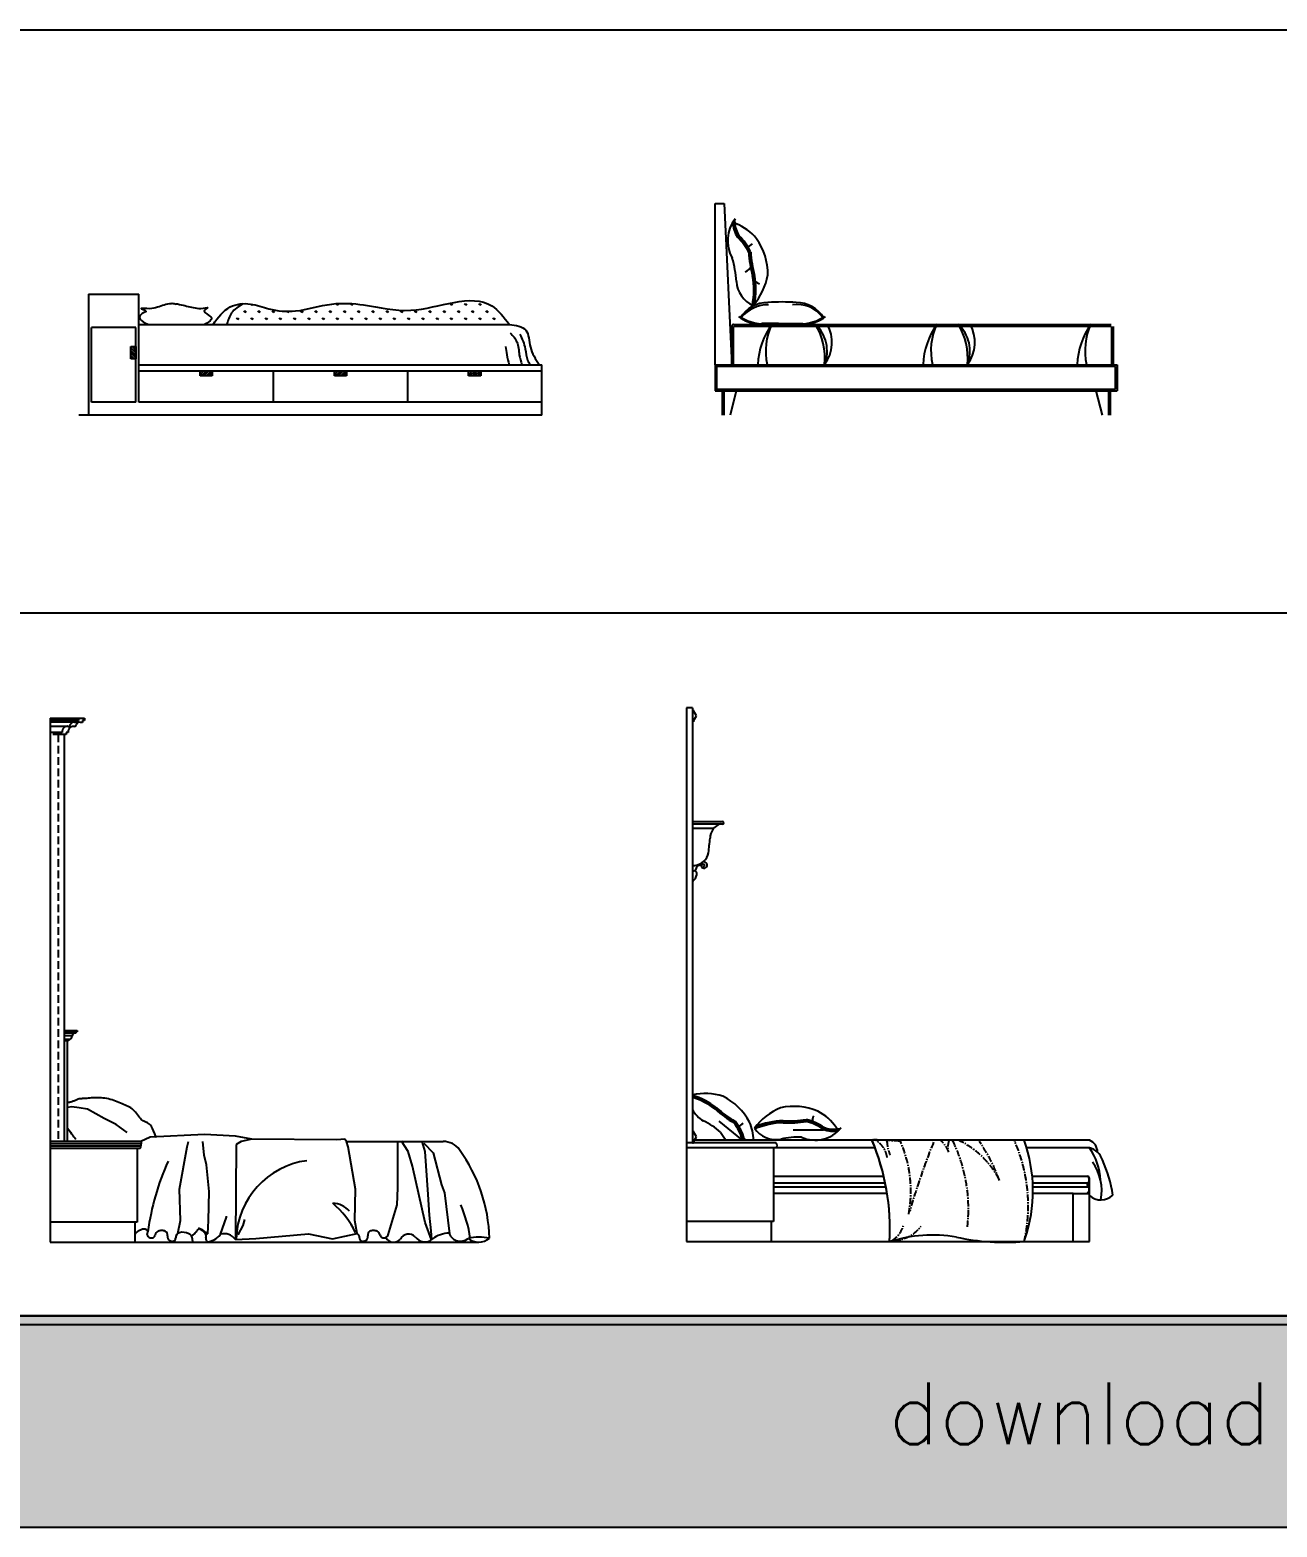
# Model space of a CAD drawing. Header units: millimetres. Extents: x 30176 to 68715, y 55479 to 72995.
# Drawn here: x 49905 to 56095, y 55479 to 62909 of the extents above; entities that cross this region are included whole.
import ezdxf

# ---------------------------------------------------------------- set-up
doc = ezdxf.new("R2010")
doc.units = ezdxf.units.MM
doc.linetypes.add('CENTER', pattern=[50.8, 31.75, -6.35, 6.35, -6.35])
doc.linetypes.add('DASHED2', pattern=[0.375, 0.25, -0.125])
doc.layers.add('www.cad-blocks.net', color=7, linetype='Continuous')
doc.styles.get("Standard").update_dxf_attribs({"font": 'arial.ttf'})

# ---------------------------------------------------------------- blocks, each defined once
blk = doc.blocks.new('A$C4F7D7156')
at = {"ltscale": 0.18}
for p, q in [((48.8, 600), (298.8, 600)), ((48.8, 600), (48.8, 0)), ((298.8, 65), (298.8, 600)), ((298.8, 450), (2137.8, 450)), ((283.8, 435), (63.8, 435)), ((63.8, 64.6), (63.8, 435)), ((283.8, 64.6), (283.8, 435)), ((258.8, 280.2), (258.8, 340.2)), ((258.8, 340.2), (283.8, 340.2)), ((283.8, 340.2), (283.8, 280.2)), ((283.8, 280.2), (258.8, 280.2)), ((298.8, 250), (2298.8, 250)), ((2298.8, 0), (2298.8, 250)), ((298.8, 220), (2298.8, 220)), ((602.1, 220), (662.1, 220)), ((602.1, 195), (602.1, 220)), ((662.1, 195), (602.1, 195)), ((662.1, 220), (662.1, 195)), ((965.4, 220), (965.4, 65)), ((1268.8, 220), (1328.8, 220)), ((1268.8, 195), (1268.8, 220)), ((1328.8, 195), (1268.8, 195)), ((1328.8, 220), (1328.8, 195)), ((1632.1, 220), (1632.1, 65)), ((1935.4, 220), (1995.4, 220)), ((1935.4, 195), (1935.4, 220)), ((1995.4, 195), (1935.4, 195)), ((1995.4, 220), (1995.4, 195)), ((283.8, 64.6), (63.8, 64.6)), ((2298.8, 65), (298.8, 65)), ((2298.8, 0), (0, 0))]:
    blk.add_line(p, q, dxfattribs=at)
at = {"linetype": 'Continuous', "ltscale": 0.18}
for p, q in [((860.7, 545), (854.3, 551.4)), ((860.7, 545), (860.7, 550.4)), ((860.7, 545), (865.2, 549.5)), ((1284.9, 545), (1278.3, 551.7)), ((1284.9, 545), (1284.9, 554.2)), ((1284.9, 545), (1291.6, 551.7)), ((1355.6, 545), (1349, 551.7)), ((1355.6, 545), (1355.6, 553.3)), ((1355.6, 545), (1362.3, 551.7)), ((1850.6, 545), (1844, 551.7)), ((1850.6, 545), (1850.6, 554.4)), ((1850.6, 545), (1857.2, 551.7)), ((1921.3, 545), (1914.7, 551.7)), ((1921.3, 545), (1921.3, 554.4)), ((1921.3, 545), (1927.9, 551.7)), ((1992, 545), (1985.4, 551.7)), ((1992, 545), (1992, 554.4)), ((1992, 545), (1998.7, 551.7)), ((789.9, 474.3), (783.3, 481)), ((789.9, 474.3), (789.9, 483.7)), ((789.9, 474.3), (796.6, 481)), ((825.3, 509.7), (818.7, 516.3)), ((825.3, 509.7), (825.3, 519.1)), ((825.3, 509.7), (831.9, 516.3)), ((860.7, 474.3), (854, 481)), ((860.7, 474.3), (860.7, 483.7)), ((860.7, 474.3), (867.3, 481)), ((896, 509.7), (889.4, 516.3)), ((896, 509.7), (896, 519.1)), ((896, 509.7), (902.6, 516.3)), ((931.4, 474.3), (924.7, 481)), ((931.4, 474.3), (931.4, 483.7)), ((931.4, 474.3), (938, 481)), ((966.7, 509.7), (960.1, 516.3)), ((966.7, 509.7), (966.7, 519.1)), ((966.7, 509.7), (973.4, 516.3)), ((1002.1, 474.3), (995.5, 481)), ((1002.1, 474.3), (1002.1, 483.7)), ((1002.1, 474.3), (1008.7, 481)), ((1037.4, 509.7), (1031.7, 515.4)), ((1037.4, 509.7), (1037.4, 515.3)), ((1037.4, 509.7), (1043.1, 515.3)), ((1072.8, 474.3), (1066.2, 481)), ((1072.8, 474.3), (1072.8, 483.7)), ((1072.8, 474.3), (1079.4, 481)), ((1108.1, 509.7), (1101.5, 516.3)), ((1108.1, 509.7), (1108.1, 519.1)), ((1108.1, 509.7), (1114.8, 516.3)), ((1143.5, 474.3), (1136.9, 481)), ((1143.5, 474.3), (1143.5, 483.7)), ((1143.5, 474.3), (1150.1, 481)), ((1178.9, 509.7), (1172.2, 516.3)), ((1178.9, 509.7), (1178.9, 519.1)), ((1178.9, 509.7), (1185.5, 516.3)), ((1214.2, 474.3), (1207.6, 481)), ((1214.2, 474.3), (1214.2, 483.7)), ((1214.2, 474.3), (1220.8, 481)), ((1249.6, 509.7), (1242.9, 516.3)), ((1249.6, 509.7), (1249.6, 519.1)), ((1249.6, 509.7), (1256.2, 516.3)), ((1284.9, 474.3), (1278.3, 481)), ((1284.9, 474.3), (1284.9, 483.7)), ((1284.9, 474.3), (1291.6, 481)), ((1320.3, 509.7), (1313.7, 516.3)), ((1320.3, 509.7), (1320.3, 519.1)), ((1320.3, 509.7), (1326.9, 516.3)), ((1355.6, 474.3), (1349, 481)), ((1355.6, 474.3), (1355.6, 483.7)), ((1355.6, 474.3), (1362.3, 481)), ((1391, 509.7), (1384.4, 516.3)), ((1391, 509.7), (1391, 519.1)), ((1391, 509.7), (1397.6, 516.3)), ((1426.3, 474.3), (1419.7, 481)), ((1426.3, 474.3), (1426.3, 483.7)), ((1426.3, 474.3), (1433, 481)), ((1461.7, 509.7), (1455.1, 516.3)), ((1461.7, 509.7), (1461.7, 519.1)), ((1461.7, 509.7), (1468.3, 516.3)), ((1497.1, 474.3), (1490.4, 481)), ((1497.1, 474.3), (1497.1, 483.7)), ((1497.1, 474.3), (1503.7, 481)), ((1532.4, 509.7), (1525.8, 516.3)), ((1532.4, 509.7), (1532.4, 519.1)), ((1532.4, 509.7), (1539, 516.3)), ((1567.8, 474.3), (1561.1, 481)), ((1567.8, 474.3), (1567.8, 483.7)), ((1567.8, 474.3), (1574.4, 481)), ((1603.1, 509.7), (1596.5, 516.3)), ((1603.1, 509.7), (1603.1, 519.1)), ((1603.1, 509.7), (1609.8, 516.3)), ((1638.5, 474.3), (1631.8, 481)), ((1638.5, 474.3), (1638.5, 483.7)), ((1638.5, 474.3), (1645.1, 481)), ((1673.8, 509.7), (1667.2, 516.3)), ((1673.8, 509.7), (1673.8, 519.1)), ((1673.8, 509.7), (1680.5, 516.3)), ((1709.2, 474.3), (1702.6, 481)), ((1709.2, 474.3), (1709.2, 483.7)), ((1709.2, 474.3), (1715.8, 481)), ((1744.5, 509.7), (1737.9, 516.3)), ((1744.5, 509.7), (1744.5, 519.1)), ((1744.5, 509.7), (1751.2, 516.3)), ((1779.9, 474.3), (1773.3, 481)), ((1779.9, 474.3), (1779.9, 483.7)), ((1779.9, 474.3), (1786.5, 481)), ((1815.3, 509.7), (1808.6, 516.3)), ((1815.3, 509.7), (1815.3, 519.1)), ((1815.3, 509.7), (1821.9, 516.3)), ((1850.6, 474.3), (1844, 481)), ((1850.6, 474.3), (1850.6, 483.7)), ((1850.6, 474.3), (1857.2, 481)), ((1886, 509.7), (1879.3, 516.3)), ((1886, 509.7), (1886, 519.1)), ((1886, 509.7), (1892.6, 516.3)), ((1921.3, 474.3), (1914.7, 481)), ((1921.3, 474.3), (1921.3, 483.7)), ((1921.3, 474.3), (1927.9, 481)), ((1956.7, 509.7), (1950, 516.3)), ((1956.7, 509.7), (1956.7, 519.1)), ((1956.7, 509.7), (1963.3, 516.3)), ((1992, 474.3), (1985.4, 481)), ((1992, 474.3), (1992, 483.7)), ((1992, 474.3), (1998.7, 481)), ((2027.4, 509.7), (2020.8, 516.3)), ((2027.4, 509.7), (2027.4, 519.1)), ((2027.4, 509.7), (2034, 516.3)), ((2062.7, 474.3), (2056.1, 481)), ((2062.7, 474.3), (2062.7, 483.7)), ((2062.7, 474.3), (2069.4, 481)), ((258.8, 333.7), (283.8, 308.7)), ((258.8, 321.3), (283.8, 296.3)), ((258.8, 308.9), (283.8, 283.9)), ((264.6, 340.2), (283.8, 321)), ((277, 340.2), (283.8, 333.4)), ((258.8, 296.5), (275.1, 280.2)), ((258.8, 284.2), (262.7, 280.2)), ((602.1, 213.2), (608.9, 220)), ((602.1, 200.8), (621.3, 220)), ((608.7, 195), (633.7, 220)), ((621, 195), (646, 220)), ((633.4, 195), (658.4, 220)), ((645.8, 195), (662.1, 211.3)), ((658.2, 195), (662.1, 198.9)), ((1268.8, 213.2), (1275.6, 220)), ((1268.8, 200.8), (1288, 220)), ((1275.3, 195), (1300.3, 220)), ((1287.7, 195), (1312.7, 220)), ((1300.1, 195), (1325.1, 220)), ((1312.5, 195), (1328.8, 211.3)), ((1324.8, 195), (1328.8, 198.9)), ((1935.4, 213.2), (1942.3, 220)), ((1935.4, 200.8), (1954.6, 220)), ((1942, 195), (1967, 220)), ((1954.4, 195), (1979.4, 220)), ((1966.8, 195), (1991.8, 220)), ((1979.1, 195), (1995.4, 211.3)), ((1991.5, 195), (1995.4, 198.9))]:
    blk.add_line(p, q, dxfattribs=at)
at = {"ltscale": 0.18}
for points in [[(666.9, 450), (752.1, 537.2), (852.8, 551.6), (944, 527.6), (1075.5, 517), (1255.8, 551.6), (1414.1, 546.8), (1649, 520.6), (2050.5, 542.1), (2137.8, 450)], [(814.7, 553.2), (758.9, 507.3), (734.4, 449.9)], [(2137.8, 450), (2219.1, 421.6), (2241.9, 337.7), (2285, 251.6)], [(2142, 408.3), (2174.7, 363.5), (2186.8, 299.8), (2198.8, 250)], [(2190.2, 401.4), (2216.1, 329.1), (2228.1, 272.3), (2241.9, 250)]]:
    blk.add_spline(points, degree=3, dxfattribs=at)
for points, knots in [([(479.4, 550.1), (472.4, 553.6), (441.9, 554.4), (400.7, 536.6), (352.6, 525.6), (287.4, 533.5), (356.4, 513.9), (294.1, 505.3), (299.6, 468.3), (347.3, 450.3)], [102.124643, 102.124643, 102.124643, 102.124643, 123.618088, 195.745931, 235.733347, 281.511984, 330.194844, 388.224109, 443.285721, 443.285721, 443.285721, 443.285721]), ([(479.4, 550.1), (486.4, 553.6), (516.9, 544.9), (558.1, 536.6), (606.2, 525.6), (656.9, 539.9), (602.3, 513.9), (668.9, 489.4), (659.2, 468.3), (624.4, 450.3)], [102.124643, 102.124643, 102.124643, 102.124643, 123.618088, 195.745931, 235.733347, 281.511984, 330.194844, 388.224109, 443.285721, 443.285721, 443.285721, 443.285721]), ([(2118.7, 340.9), (2121.1, 327.5), (2123.3, 295.8), (2131.7, 266.4), (2136.3, 250)], [79.462789, 79.462789, 79.462789, 79.462789, 120.305645, 171.572061, 171.572061, 171.572061, 171.572061])]:
    blk.add_open_spline(points, degree=3, knots=knots, dxfattribs=at)
blk = doc.blocks.new('A$C1C6706F6')
for p, q in [((0, 1050.2), (46.1, 1050.2)), ((0, 250.2), (0, 1050.2)), ((46.1, 1050.2), (82.6, 250.2)), ((92.3, 450.2), (1966.1, 450.2)), ((398.2, 453.1), (231.6, 455.8)), ((266.9, 453.1), (433.5, 455.8)), ((82.3, 440.2), (82.3, 250.2)), ((90.3, 440.2), (90.3, 250.2)), ((92.3, 442.2), (1966.1, 442.2)), ((1968.1, 440.2), (1968.1, 250.2)), ((1976.1, 440.2), (1976.1, 250.2)), ((0, 250.2), (1996.1, 250.2)), ((0, 250.2), (0, 120.2)), ((1988.1, 242.2), (8, 242.2)), ((8, 242.2), (8, 128.2)), ((1988.1, 128.2), (1988.1, 242.2)), ((1996.1, 250.2), (1996.1, 120.2)), ((0, 120.2), (1996.1, 120.2)), ((8, 128.2), (1988.1, 128.2)), ((35.2, 120.2), (35.2, 0.2)), ((43.2, 120.2), (43.2, 0.2)), ((105.2, 120.2), (75.2, 0.2)), ((1890.9, 120.2), (1920.9, 0.2)), ((1952.9, 120.2), (1952.9, 0.2)), ((1960.9, 120.2), (1960.9, 0.2))]:
    blk.add_line(p, q)
at = {"linetype": 'Continuous'}
for centre, radius, start, end in [((236.2, 865.8), 173.9, 141.58647, 209.81966), ((110.9, 963.6), 15, 136.7388, 251.67808), ((224.3, 960.3), 136.3, 181.38911, 214.41966), ((224.3, 960.3), 131.3, 178.12368, 214.41966), ((224.3, 960.3), 126.3, 182.02832, 214.41966), ((8.5, 711), 257.6, 39.78433, 68.19355), ((-60.7, 698), 253, 25.53279, 46.8119), ((-60.7, 698), 258, 25.53279, 46.8119), ((-60.7, 698), 263, 25.53279, 46.8119), ((160.4, 870.1), 31.7, 261.25379, 322.63769), ((-55.3, 695.5), 317.9, 0.0562, 34.54781), ((-502.7, 609.8), 612, 5.03822, 16.08972), ((765.3, 846), 599.3, 183.55187, 194.91506), ((765.3, 846), 594.3, 183.55187, 194.91506), ((765.3, 846), 589.3, 183.55187, 194.91506), ((134, 760.1), 50.5, 287.13486, 336.8888), ((-211, 621.7), 403.3, 349.21698, 10.06253), ((-60.6, 757.5), 329, 319.59105, 349.20297), ((-211, 621.7), 408.3, 349.05935, 10.06253), ((241, 712.5), 63.8, 223.33574, 251.5531), ((-211, 621.7), 413.3, 350.30723, 10.06253), ((240.8, 668.1), 134, 181.98799, 247.64807)]:
    blk.add_arc(centre, radius, start, end, dxfattribs=at)
for centre, radius, start, end in [((262.4, 397.1), 161.9, 90.05545, 147.90915), ((265.3, 371.4), 176.3, 89.84587, 140.00598), ((332.6, -345), 906.7, 85.54786, 94.45214), ((406, 388.2), 161.1, 36.8547, 97.73593), ((402.8, 397.1), 161.9, 32.09085, 89.94455), ((92.3, 440.2), 10, 90, 180), ((233.6, 640.1), 190.8, 231.93836, 265.27177), ((246.6, 675.9), 223.7, 238.67242, 275.2203), ((585.5, 235.2), 373.2, 144.59504, 177.51191), ((560.7, 319.3), 309.1, 154.69911, 192.69043), ((418.6, 675.9), 223.7, 264.7797, 301.32758), ((431.5, 640.1), 190.8, 274.72823, 308.06164), ((375.1, 317.6), 181.2, 338.57154, 47.61171), ((226.6, 283), 318.7, 354.29982, 31.88343), ((395.8, 361.6), 184.5, 323.31439, 29.10063), ((1405.5, 235.2), 373.2, 144.59504, 177.51191), ((1380.8, 319.3), 309.1, 154.69911, 192.69043), ((1084.3, 317.6), 181.2, 338.57154, 47.61171), ((935.9, 283), 318.7, 354.29982, 31.88343), ((1105, 361.6), 184.5, 323.31439, 29.10063), ((2170.1, 235.2), 373.2, 144.59504, 177.51191), ((2145.4, 319.3), 309.1, 154.69911, 192.69043)]:
    blk.add_arc(centre, radius, start, end)
at = {"linetype": 'Continuous', "flags": 9}
for tag in ['YSIZE', 'XSIZE']:
    blk.add_attdef(tag, (35.2, 0.2), '', height=0.5, dxfattribs=at)
blk = doc.blocks.new('A$C09710878')
for p, q in [((0, 2600.5), (0, 0.5)), ((130, 2590.5), (0, 2590.5)), ((115.9, 2581), (0, 2581)), ((90, 2560.5), (0, 2560.5)), ((50, 2530.5), (0, 2530.5)), ((30, 2600.5), (170, 2600.5)), ((90, 2530.5), (80, 2530.5)), ((80, 2530.5), (80, 2520.5)), ((90, 2540.5), (90, 2530.5)), ((160, 2580.5), (150, 2580.5)), ((170, 2590.5), (160, 2590.5)), ((160, 2590.5), (160, 2580.5)), ((170, 2600.5), (170, 2590.5)), ((80, 2520.5), (30, 2520.5)), ((70, 2520.5), (70, 500.5)), ((70, 1050.5), (133.7, 1050.5)), ((127.4, 1044.2), (70, 1044.2)), ((133.7, 1044.2), (127.4, 1044.2)), ((127.4, 1044.2), (127.4, 1038)), ((133.7, 1050.5), (133.7, 1044.2)), ((125.8, 1038), (70, 1038)), ((108.5, 1024.2), (70, 1024.2)), ((91.2, 1006.7), (70, 1006.7)), ((91.2, 1000.5), (70, 1000.5)), ((85, 1000.5), (85, 500.5)), ((97.5, 1006.7), (91.2, 1006.7)), ((91.2, 1006.7), (91.2, 1000.5)), ((127.4, 1038), (125.8, 1038)), ((87.4, 693.2), (83.6, 693.1)), ((107.4, 672.2), (85.3, 669.2)), ((91.2, 693.6), (87.4, 693.2)), ((95.1, 694.2), (91.2, 693.6)), ((99, 694.9), (95.1, 694.2)), ((102.9, 695.9), (99, 694.9)), ((106.8, 697), (102.9, 695.9)), ((110.7, 698.3), (106.8, 697)), ((144.4, 667.7), (107.4, 672.2)), ((114.5, 699.7), (110.7, 698.3)), ((118.2, 701.2), (114.5, 699.7)), ((121.8, 702.9), (118.2, 701.2)), ((125.3, 704.5), (121.8, 702.9)), ((128.7, 706.1), (125.3, 704.5)), ((131.9, 707.6), (128.7, 706.1)), ((134.9, 709), (131.9, 707.6)), ((137.8, 710.2), (134.9, 709)), ((140.5, 711.1), (137.8, 710.2)), ((143, 711.8), (140.5, 711.1)), ((145.5, 712.2), (143, 711.8)), ((148, 712.5), (145.5, 712.2)), ((150.6, 712.6), (148, 712.5)), ((153.6, 712.7), (150.6, 712.6)), ((156.9, 712.7), (153.6, 712.7)), ((160.7, 712.8), (156.9, 712.7)), ((165.1, 713), (160.7, 712.8)), ((170.2, 713.4), (165.1, 713)), ((175.9, 713.9), (170.2, 713.4)), ((182.3, 714.4), (175.9, 713.9)), ((189.2, 715), (182.3, 714.4)), ((196.5, 715.6), (189.2, 715)), ((204.1, 716.2), (196.5, 715.6)), ((212.1, 716.7), (204.1, 716.2)), ((220.3, 717.1), (212.1, 716.7)), ((228.7, 717.3), (220.3, 717.1)), ((237.2, 717.3), (228.7, 717.3)), ((245.8, 717.1), (237.2, 717.3)), ((254.4, 716.7), (245.8, 717.1)), ((263.2, 715.9), (254.4, 716.7)), ((271.9, 714.8), (263.2, 715.9)), ((280.7, 713.3), (271.9, 714.8)), ((289.5, 711.4), (280.7, 713.3)), ((298.2, 709.1), (289.5, 711.4)), ((306.9, 706.4), (298.2, 709.1)), ((315.5, 703.4), (306.9, 706.4)), ((324, 700.1), (315.5, 703.4)), ((332.3, 696.8), (324, 700.1)), ((340.6, 693.4), (332.3, 696.8)), ((348.7, 690), (340.6, 693.4)), ((356.6, 686.7), (348.7, 690)), ((364.3, 683.5), (356.6, 686.7)), ((371.9, 680.4), (364.3, 683.5)), ((379.2, 677.3), (371.9, 680.4)), ((386.3, 674), (379.2, 677.3)), ((393.1, 670.5), (386.3, 674)), ((399.8, 666.5), (393.1, 670.5)), ((184.4, 660.3), (144.4, 667.7)), ((267.2, 614.5), (184.4, 660.3)), ((327.9, 585), (267.2, 614.5)), ((406.2, 662.1), (399.8, 666.5)), ((412.3, 657), (406.2, 662.1)), ((418.1, 651.3), (412.3, 657)), ((423.7, 645.1), (418.1, 651.3)), ((429.1, 638.6), (423.7, 645.1)), ((434.2, 632), (429.1, 638.6)), ((439, 625.6), (434.2, 632)), ((443.7, 619.6), (439, 625.6)), ((448.1, 614.1), (443.7, 619.6)), ((452.4, 609.5), (448.1, 614.1)), ((456.4, 605.9), (452.4, 609.5)), ((460.3, 603), (456.4, 605.9)), ((464.2, 600.8), (460.3, 603)), ((468, 599.1), (464.2, 600.8)), ((471.7, 597.6), (468, 599.1)), ((475.6, 596.1), (471.7, 597.6)), ((479.6, 594.4), (475.6, 596.1)), ((84.9, 568), (93.7, 555.7)), ((93.7, 555.7), (100.6, 546.3)), ((100.6, 546.3), (105.9, 539)), ((105.9, 539), (110.1, 533.2)), ((110.1, 533.2), (113.9, 528.2)), ((113.9, 528.2), (117.6, 523.3)), ((117.6, 523.3), (121.8, 517.9)), ((381.3, 544.7), (327.9, 585)), ((495.7, 521.8), (450, 500.5)), ((483.7, 592.3), (479.6, 594.4)), ((488, 589.7), (483.7, 592.3)), ((492.6, 586), (488, 589.7)), ((497.4, 581), (492.6, 586)), ((766.6, 534.5), (495.7, 521.8)), ((502.4, 574.2), (497.4, 581)), ((507.8, 565.1), (502.4, 574.2)), ((513.4, 553.5), (507.8, 565.1)), ((519.3, 538.8), (513.4, 553.5)), ((525.6, 520.7), (519.3, 538.8)), ((919.2, 526), (766.6, 534.5)), ((1001, 512.1), (919.2, 526)), ((450, 500.5), (0, 500.5)), ((450, 488.5), (0, 488.5)), ((448.7, 477.5), (0, 477.5)), ((446.9, 465.5), (0, 465.5)), ((121.8, 517.9), (127, 511.4)), ((431.9, 465.5), (431.9, 100.5)), ((642.6, 263.3), (679.4, 472.9)), ((679.4, 472.9), (687.3, 500.5)), ((764.1, 432.4), (757.6, 500.5)), ((923, 485), (919.8, 13.9)), ((947.7, 499.8), (923, 485)), ((1001, 512.1), (947.7, 499.8)), ((1422.2, 508), (1001, 512.1)), ((1463.2, 511.6), (1422.2, 508)), ((1471.1, 500.5), (1463.2, 511.6)), ((1471.1, 500.5), (1951, 500.5)), ((1479, 472.9), (1471.1, 500.5)), ((1515.8, 263.3), (1479, 472.9)), ((1725.7, 369.9), (1725.7, 500.5)), ((1776.6, 450.8), (1743.5, 502.3)), ((1798.7, 377.3), (1776.6, 450.8)), ((1861.3, 450.8), (1846, 500.5)), ((1853.9, 491.3), (1901.8, 443.5)), ((1876, 237.5), (1861.3, 450.8)), ((775.1, 384.6), (764.1, 432.4)), ((789.8, 252.2), (775.1, 384.6)), ((1861.3, 97.8), (1798.7, 377.3)), ((1901.8, 443.5), (1942.3, 285.3)), ((1725.7, 270.6), (1725.7, 369.9)), ((646.3, 108.8), (642.6, 263.3)), ((786.1, 108.8), (789.8, 252.2)), ((1512.2, 108.8), (1515.8, 263.3)), ((1722, 186), (1725.7, 270.6)), ((1883.4, 134.6), (1876, 237.5)), ((1942.3, 285.3), (1957, 244.9)), ((1957, 244.9), (1981.3, 42.2)), ((1677.5, 36.3), (1722, 186)), ((431.9, 100.5), (0, 100.5)), ((419.9, 100.5), (419.9, 0.5)), ((634, 43.7), (646.3, 108.8)), ((782.5, 42.6), (786.1, 108.8)), ((844.9, 39.6), (874.4, 124.2)), ((874.4, 124.2), (875.1, 130)), ((956.4, 83.1), (931.8, 36.9)), ((964.4, 113.4), (956.4, 83.1)), ((1524.4, 43.7), (1512.2, 108.8)), ((1892.4, 12.1), (1861.3, 97.8)), ((1890.7, 57.3), (1883.4, 134.6)), ((0, 0.5), (2127.5, 0.5)), ((734.6, 72), (782.5, 42.6)), ((919.8, 13.9), (1021.5, 19.4)), ((1021.5, 19.4), (1282.6, 41.6)), ((1282.6, 41.6), (1401.6, 17.8)), ((1401.6, 17.8), (1524.4, 43.7)), ((1894.7, 13.8), (1890.7, 57.3))]:
    blk.add_line(p, q)
at = {"linetype": 'DASHED2', "ltscale": 150}
for p, q in [((0, 2600.5), (140, 2600.5)), ((60, 2530.5), (50, 2530.5)), ((50, 2530.5), (50, 2520.5)), ((60, 2540.5), (60, 2530.5)), ((130, 2580.5), (120, 2580.5)), ((140, 2590.5), (130, 2590.5)), ((130, 2590.5), (130, 2580.5)), ((140, 2600.5), (140, 2590.5)), ((50, 2520.5), (0, 2520.5)), ((40, 2520.5), (40, 500.5))]:
    blk.add_line(p, q, dxfattribs=at)
for centre, radius, start, end in [((86, 2534), 26.8, 81.4808, 165.89933), ((90, 2570.5), 10, 270, 0), ((115.9, 2563.8), 17.2, 76.10851, 157.02159)]:
    blk.add_arc(centre, radius, start, end, dxfattribs=at)
for centre, radius, start, end in [((116, 2534), 26.8, 81.4808, 165.89933), ((120, 2570.5), 10, 270, 0), ((145.9, 2563.8), 17.2, 76.10851, 157.02159), ((90, 1023.7), 18.5, 293.7928, 1.50079), ((125, 1021.3), 16.8, 87.42116, 169.92904), ((435.7, 473.3), 13.6, 324.97742, 17.95445), ((443.2, 483.7), 8.28, 310.99411, 35.0512), ((447.3, 494.5), 6.6, 294.61118, 65.38882), ((1951, 400.5), 100, 35.83195, 90), ((1396.7, 0.2), 783.8, 1.45705, 35.83195), ((1735.3, -117.1), 1261.8, 155.69024, 172.29016), ((1327.7, 3.6), 404.9, 97.57237, 178.02017), ((1125.8, -139.2), 432.6, 25.56932, 50.29378), ((1400.1, 81.1), 112.5, 40.70885, 88.9264), ((1449, -72.7), 642.9, 8.37443, 23.73381), ((259.9, 249), 261.9, 307.63119, 310.56693), ((478.1, -13.1), 79.2, 115.93806, 127.15402), ((517.4, -93.9), 169, 111.78143, 115.93806), ((474.5, 13.6), 53.3, 104.37799, 111.78143), ((466.1, 46.3), 19.5, 71.58245, 104.37799), ((464.6, 41.9), 24.2, 42.22901, 71.58245), ((490.7, 39.5), 10.2, 140.3102, 217.27929), ((475.7, 51.9), 9.23, 320.3102, 42.22901), ((513.6, 57), 39, 217.27929, 233.1579), ((500.7, 39.8), 17.5, 233.1579, 256.94088), ((500.6, 39.4), 17.2, 256.94088, 270), ((500.6, 74), 51.8, 270, 277.51528), ((505.3, 38.6), 16, 277.51528, 349.78267), ((546.4, 31.2), 25.7, 114.29273, 169.78267), ((554.4, 13.4), 45.2, 90, 114.29273), ((554.4, 20.7), 37.9, 63.42724, 90), ((562.2, 36.4), 20.3, 346.09021, 63.42724), ((601.7, 26.6), 20.3, 166.09021, 243.58133), ((609.7, 42.8), 38.3, 243.58133, 251.5824), ((612.4, 50.9), 46.9, 251.5824, 258.81111), ((606.5, 21.1), 16.5, 258.81111, 1.75785), ((648.9, 22.4), 25.9, 104.59371, 181.75785), ((658.8, -15.6), 65.2, 63.45814, 104.59371), ((673, 12.8), 33.4, 4.66977, 63.45814), ((674.1, 83.9), 58.7, 296.89415, 314.45228), ((713.3, 7.3), 7.4, 170.64836, 198.63453), ((677.4, 13.2), 29, 350.64836, 4.66977), ((711.6, 6.7), 5.58, 198.63453, 218.42959), ((207.6, 559.5), 724.9, 314.45228, 314.97091), ((575.9, 190.8), 203.8, 314.97091, 315.94905), ((696.8, 73.9), 35.6, 315.94905, 329.81727), ((762.4, 35.7), 40.4, 136.79901, 149.81727), ((740.9, 55.9), 10.9, 81.87802, 136.79901), ((738.1, 36.1), 30.8, 50.07733, 81.87802), ((735.6, 33.1), 34.7, 33.71681, 50.07733), ((690, 2.7), 89.5, 23.5428, 33.71681), ((747.6, 27.8), 26.6, 343.69737, 23.5428), ((788.5, 15.9), 15.9, 163.69737, 216.05798), ((783.9, 12.5), 10.2, 216.05798, 282.98191), ((759.3, 118.9), 119.4, 282.98191, 301.5385), ((783.2, 80.1), 73.8, 301.5385, 318.3377), ((782.8, 80.4), 74.3, 318.3377, 326.7067), ((863.8, -27), 69.2, 36.67542, 105.79154), ((957.7, 57), 57.3, 227.99499, 228.65775), ((1509.5, 22.4), 25.9, 358.24215, 61.16814), ((1551.9, 21.1), 16.5, 178.24215, 281.18889), ((1546, 50.9), 46.9, 281.18889, 288.4176), ((1548.7, 42.8), 38.3, 288.4176, 296.41867), ((1556.8, 26.6), 20.3, 296.41867, 13.90979), ((1596.2, 36.4), 20.3, 116.57276, 193.90979), ((1604, 20.7), 37.9, 90, 116.57276), ((1604, 13.4), 45.2, 65.70727, 90), ((1612, 31.2), 25.7, 10.21733, 65.70727), ((1653.1, 38.6), 16, 190.21733, 262.48472), ((1657.8, 74), 51.8, 262.48472, 270), ((1657.8, 39.4), 17.2, 270, 283.05912), ((1657.7, 39.8), 17.5, 283.05912, 306.8421), ((1704.6, 43.4), 43.5, 208.05971, 320.53056), ((1644.8, 57), 39, 306.8421, 322.72071), ((1667.7, 39.5), 10.2, 322.72071, 344.91412), ((1779.5, -6.4), 46.9, 46.72075, 151.78128), ((1859.7, 59.2), 57.3, 213.23769, 312.00501), ((1983.6, -94.9), 140.5, 91.35454, 127.50961), ((2036.9, 65.4), 60.1, 201.78863, 308.33048), ((2130.9, -194.2), 219.9, 77.05541, 104.94727), ((2126, 84.9), 84.4, 232.07783, 309.92484)]:
    blk.add_arc(centre, radius, start, end)
blk = doc.blocks.new('A$C65477126')
for p, q in [((0, 2653.3), (0, 3.3)), ((30, 2653.3), (0, 2653.3)), ((30, 2653.3), (30, 493.3)), ((30, 2643.3), (35, 2643.3)), ((35, 2638.3), (35, 2643.3)), ((50, 2613.3), (35, 2638.3)), ((35, 2588.3), (50, 2613.3)), ((30, 2583.3), (35, 2583.3)), ((35, 2588.3), (35, 2583.3)), ((30, 2088.5), (178.5, 2088.5)), ((30, 2076.6), (178.5, 2076.6)), ((30, 2054.8), (135.8, 2054.8)), ((30, 1870.6), (42.4, 1870.6)), ((160.6, 600.8), (276.2, 506.2)), ((30, 553.3), (35, 553.3)), ((35, 548.3), (35, 553.3)), ((50, 523.3), (35, 548.3)), ((35, 498.3), (50, 523.3)), ((530.1, 558.3), (679.6, 557.6)), ((445.9, 493.3), (0, 493.3)), ((445.9, 468.3), (0, 468.3)), ((30, 493.3), (35, 493.3)), ((35, 498.3), (35, 493.3)), ((2000, 507.2), (40.3, 507.2)), ((431.9, 468.3), (431.9, 103.3)), ((936.8, 468.3), (445.9, 468.3)), ((2000, 468.3), (1688.8, 468.3)), ((431.9, 327.7), (979.4, 327.7)), ((1716.5, 327.7), (1990, 327.7)), ((2000, 232), (2000, 317.7)), ((431.9, 295.2), (986.6, 295.2)), ((431.9, 275.2), (990.5, 275.2)), ((996.1, 242.7), (431.9, 242.7)), ((1719, 295.2), (1993.5, 295.2)), ((1719.8, 275.2), (1993.5, 275.2)), ((1920, 242.7), (1719.9, 242.7)), ((1920, 242.7), (2000, 242.7)), ((1920, 3.3), (1920, 242.7)), ((2000, 3.3), (2000, 232)), ((431.9, 103.3), (0, 103.3)), ((419.9, 103.3), (419.9, 3.3)), ((0, 3.3), (2000, 3.3))]:
    blk.add_line(p, q)
for centre, radius, start, end in [((176.4, 2079.1), 9.61, 24.50432, 77.54832), ((181, 2080.7), 4.81, 238.76285, 29.55228), ((191.7, 2005.7), 74.5, 107.68983, 180.51635), ((30.3, 1951), 81.3, 278.5694, 347.53332), ((-17866.6, 3874.9), 18080.8, 353.83599, 354.06387), ((79.3, 1838), 37, 92.02064, 168.01241), ((82.9, 1867.2), 9.09, 48.51796, 225.67646), ((87.3, 1872.6), 16, 227.9855, 20.80662), ((86.7, 1870.6), 17.3, 26.29593, 113.11452), ((86.8, 1870.5), 4.11, 219.77461, 59.705), ((30, 1871), 28.6, 270, 297.41374), ((26.4, 1809.6), 16.3, 282.772, 316.21779), ((7.5, 1829.3), 43.7, 314.62926, 6.29389), ((-6.8, 1803.6), 65.3, 27.87691, 40.06692), ((91.2, 415), 323, 73.88285, 100.92573), ((-94.5, 343.6), 405.7, 53.02329, 72.13685), ((-94.5, 343.6), 400.8, 53.02329, 71.91056), ((-94.5, 343.6), 395.9, 53.02329, 71.67836), ((39.3, 447.1), 312.1, 28.53802, 63.02963), ((532.7, 362.5), 312.1, 67.54972, 102.04133), ((147, 718.5), 131.6, 207.22125, 241.09784), ((-101.4, 230.1), 416.6, 49.48612, 63.66098), ((535.8, 1098.6), 588.4, 228.17077, 239.53396), ((535.8, 1098.6), 583.5, 228.17077, 239.53396), ((535.8, 1098.6), 578.6, 228.17077, 239.53396), ((39.1, 441.3), 253.3, 16.27393, 37.55304), ((39.1, 441.3), 258.2, 16.27393, 37.55304), ((81.2, 496.1), 252.9, 2.50594, 23.3015), ((593.3, 370.2), 323, 112.89455, 142.50647), ((493.9, 197.9), 400.8, 92.03499, 113.03818), ((493.9, 197.9), 405.7, 92.03499, 111.7903), ((508.3, 1181.3), 588.4, 267.18247, 278.54566), ((508.3, 1181.3), 583.5, 267.18247, 278.54566), ((508.3, 1181.3), 578.6, 267.18247, 278.54566), ((536.2, 357.9), 248.4, 55.28563, 76.56474), ((536.2, 357.9), 253.3, 55.28563, 76.56474), ((536.2, 357.9), 258.2, 55.28563, 76.56474), ((655.9, 605.5), 31.1, 139.45984, 200.84374), ((534.4, 427), 252.9, 33.90398, 62.3132), ((317.4, 621.8), 166.1, 206.85972, 223.6227), ((39.1, 441.3), 248.4, 16.27393, 37.55304), ((288, 558.3), 31.1, 100.44814, 161.83204), ((445.5, 641.2), 131.6, 214.44946, 280.10954), ((493.9, 197.9), 395.9, 92.03499, 112.88055), ((560, 105.3), 416.6, 88.49782, 102.67268), ((638.8, 673.3), 166.1, 245.87142, 321.03246), ((729.4, 685.4), 133.9, 247.67787, 280.70842), ((729.4, 685.4), 129, 247.67787, 283.97385), ((729.4, 685.4), 124.1, 247.67787, 280.06921), ((755.8, 577.2), 14.7, 210.41945, 325.35873), ((395.4, 574.2), 133.9, 208.66617, 210.02502), ((395.4, 574.2), 129, 208.66617, 211.29375), ((395.4, 574.2), 124.1, 208.66617, 212.68235), ((429, 480.8), 21, 323.36963, 36.63037), ((-148, 62.9), 1158.1, 357.05131, 22.67653), ((-148, 60.7), 1158.1, 357.05131, 22.67653), ((984.6, 256.5), 735.4, 340.86875, 19.93272), ((1979, 449), 61.1, 357.76474, 69.92733), ((1975.8, 375.7), 95.8, 20.28642, 75.33656), ((1756.7, 294.3), 299.2, 2.73083, 35.57624), ((1816.4, 255.3), 244.9, 349.38993, 35.69089), ((1360.3, 107.2), 767.1, 9.53561, 23.15798), ((1979, 310.1), 20.8, 314.23838, 57.98346), ((1990, 317.7), 10, 0, 90), ((1978.6, 260.7), 20.8, 302.01654, 45.76162), ((2005.1, 285.2), 15.3, 139.14024, 218.72844), ((2057.2, 296.2), 86, 228.33782, 313.9124), ((1221.2, -677.2), 712.9, 80.43295, 107.34327), ((1586.8, 1191.8), 1191.9, 258.03639, 274.32354)]:
    blk.add_arc(centre, radius, start, end)
at = {"linetype": 'CENTER'}
for centre, radius, start, end in [((-1662, -49426.6), 50002.7, 86.87736, 87.03942), ((880, 404.1), 117.7, 8.54918, 59.41671), ((1188.4, 510.5), 193.6, 181.48321, 203.16566), ((500.4, 254.4), 613.6, 349.15269, 23.78588), ((4349.8, -770), 3370.4, 157.9283, 164.10218), ((1196.9, 416.8), 109.2, 16.52124, 57.40623), ((1390.8, 474.4), 93.1, 159.57203, 188.72623), ((622.6, 165.2), 777.1, 353.43764, 25.96657), ((1156.6, 102.2), 448.4, 28.2442, 64.51188), ((650.6, -34.8), 966, 20.65092, 33.7056), ((895.5, 180.8), 801, 347.20065, 24.21992), ((953.2, 119.4), 129.5, 301.24668, 342.80227), ((1018.3, 195.4), 187.1, 273.74293, 321.78874)]:
    blk.add_arc(centre, radius, start, end, dxfattribs=at)
blk = doc.blocks.new('FORMAT')
at = {"true_color": 0x546d8e}
h = blk.add_hatch(color=155, dxfattribs=at)
h.set_gradient(color1=(68, 68, 68), color2=(84, 109, 142), tint=1)
h.paths.add_polyline_path([(68715.5, 55478.6), (68715.5, 56526.5), (33904.5, 56526.5), (33904.5, 55478.6)])
h.paths.add_polyline_path([(54090.9, 55812.9), (68328.4, 55812.9), (68328.4, 56273.6), (54090.9, 56273.6)], flags=24)
at = {"color": 155, "true_color": 0x546d8e}
for p, q in [((33904.5, 62909.1), (68715.5, 62909.1)), ((33904.5, 60015.8), (68715.5, 60015.8)), ((68715.5, 56526.5), (33904.5, 56526.5)), ((33904.5, 56526.5), (68715.5, 56526.5)), ((33904.5, 55478.6), (68715.5, 55478.6))]:
    blk.add_line(p, q, dxfattribs=at)
for p, q in [((33904.5, 56526.5), (68715.5, 56526.5)), ((33904.5, 56483.9), (68715.5, 56483.9))]:
    blk.add_line(p, q)
at = {"color": 155, "true_color": 0x546d8e, "insert": (54167.7, 56196.8), "char_height": 307.125, "attachment_point": 1}
blk.add_mtext_dynamic_manual_height_columns('{\\Fsimplex|c0;\\C7;download more free cad collection at: www.cad-blocks.net}', width=45138.163, gutter_width=12.5, heights=[0], dxfattribs=at)

msp = doc.modelspace()

# ---------------------------------------------------------------- block references
for name, p in [('A$C1C6706F6', (53305.7, 60997.3)), ('A$C4F7D7156', (50147.4, 60997.3)), ('A$C65477126', (53163.8, 56892)), ('A$C09710878', (50005.6, 56892))]:
    msp.add_blockref(name, p)
at = {"layer": 'www.cad-blocks.net'}
msp.add_blockref('FORMAT', (0, 0), dxfattribs=at)

doc.saveas('drawing.dxf')
